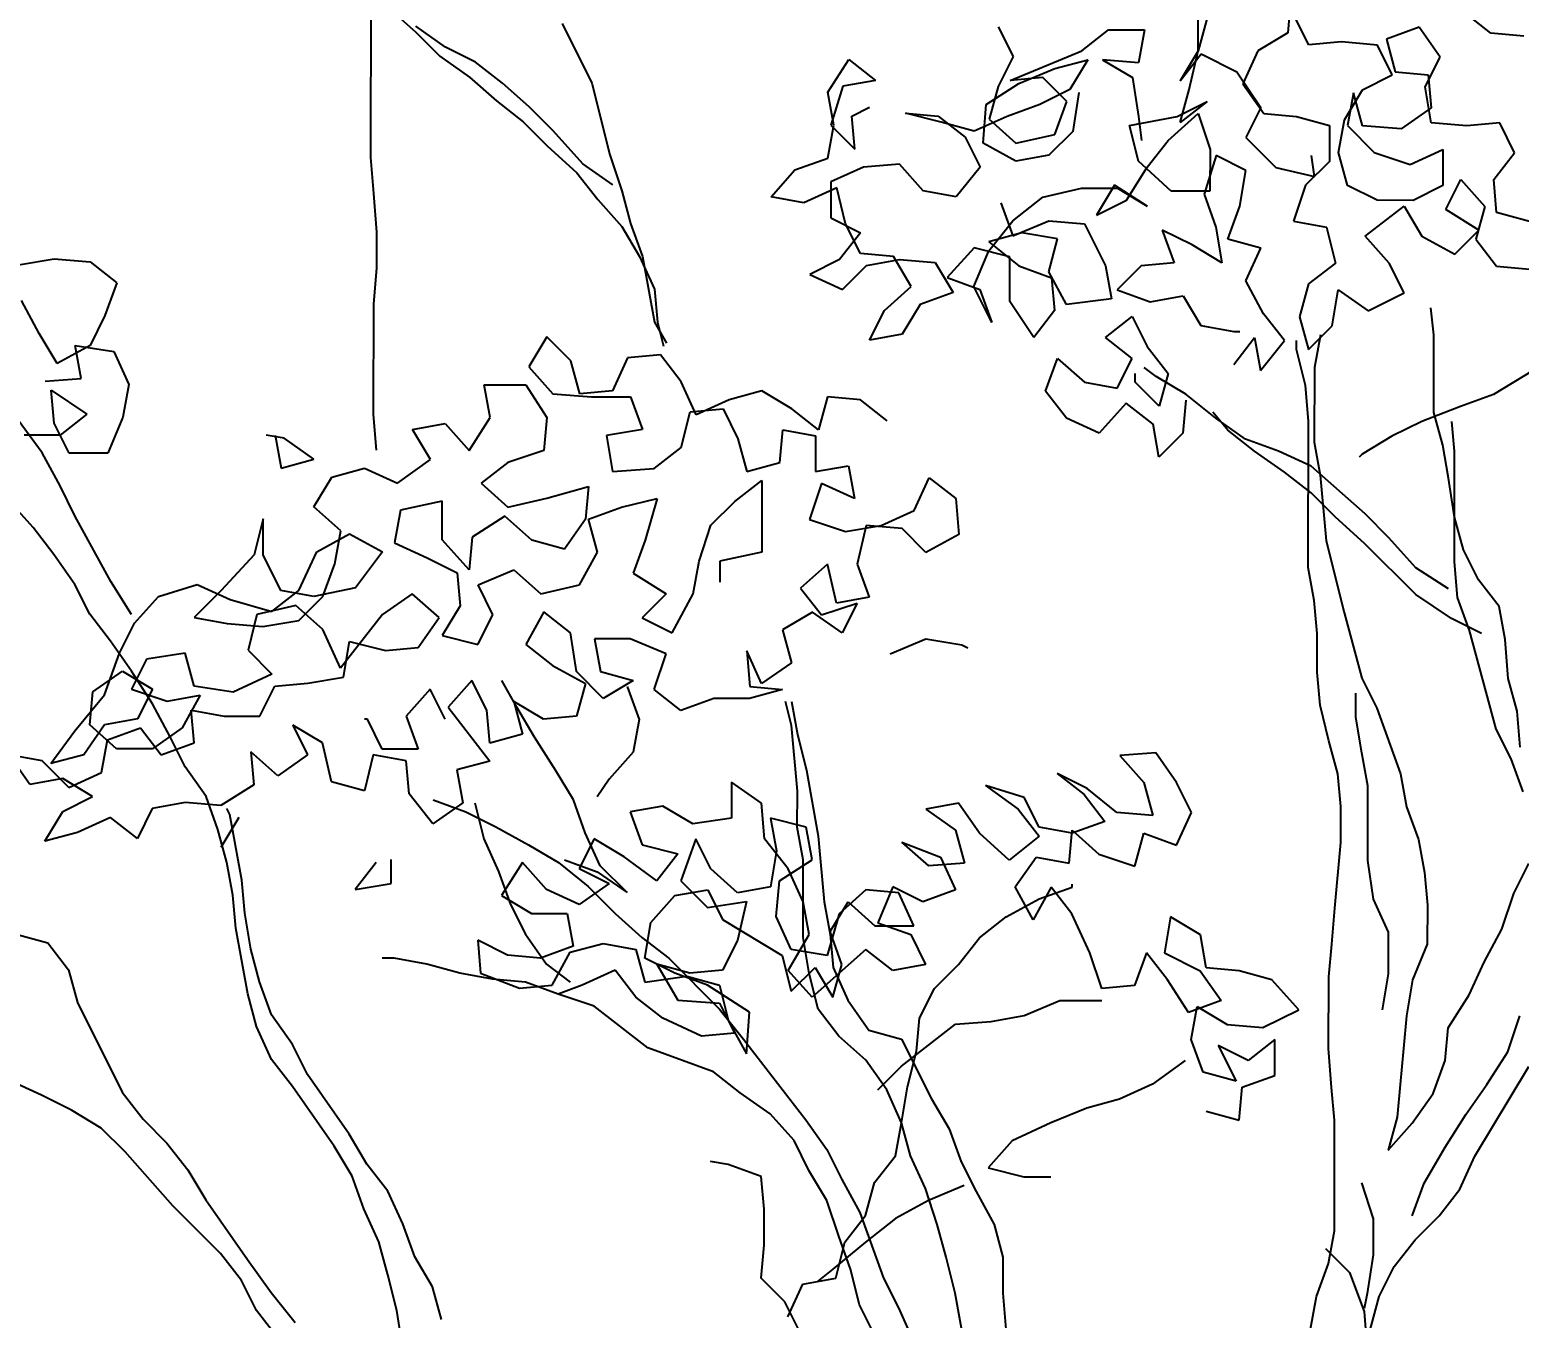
# Model space of a CAD drawing. Header units: millimetres. Extents: x 684983 to 685377, y 990360 to 990509.
# Drawn here: x 685136.817 to 685137.536, y 990436.253 to 990436.875 of the extents above; entities that cross this region are included whole.
import ezdxf

# ---------------------------------------------------------------- set-up
doc = ezdxf.new("R2010")
doc.units = ezdxf.units.MM
doc.header["$PDMODE"] = 35
doc.header["$PDSIZE"] = 0.2
doc.layers.add('dim', color=7, linetype='Continuous')
doc.layers.add('TEAK', color=7, linetype='Continuous')
doc.styles.add('DIM', font='ARIALN.TTF', dxfattribs={"width": 0.8, "height": 1})
doc.dimstyles.get("Standard").update_dxf_attribs({"dimtxt": 1, "dimasz": 0.18, "dimexe": 0.18, "dimexo": 0.0625, "dimgap": 0.09, "dimtad": 0, "dimrnd": 0.05, "dimzin": 0, "dimdsep": 46, "dimtxsty": 'DIM', "dimcen": 0.09, "dimse1": 1, "dimse2": 1, "dimsd1": 1, "dimsd2": 1, "dimadec": 0, "dimazin": 0, "dimtfac": 1, "dimtix": 1, "dimtofl": 0, "dimtmove": 2, "dimatfit": 3, "dimfxl": 0, "dimtolj": 1, "dimtzin": 0, "dimarcsym": 0})

# ---------------------------------------------------------------- blocks, each defined once
blk = doc.blocks.new('*D49')
at = {"layer": 'Defpoints', "color": 0, "transparency": 16777216}
for p in [(685137.03847, 990443.354), (685134.11595, 990425.80009), (685134.95802, 990425.70085)]:
    blk.add_point(p, dxfattribs=at)
at = {"layer": 'dim', "color": 0, "transparency": 16777216, "insert": (685135.15618, 990434.62666), "char_height": 1, "attachment_point": 5, "rotation": 83.27862, "style": 'DIM'}
blk.add_mtext('\\A1;17.80', dxfattribs=at)
blk = doc.blocks.new('A$C25655A80')
at = {"color": 62}
for p, q in [((-0.24934, 1.70173), (-0.24928, 1.77287)), ((0.04679, 1.75337), (0.04581, 1.74184)), ((-0.24353, 1.74979), (-0.23489, 1.74209)), ((0.01697, 1.7361), (0.01698, 1.74763)), ((0.01986, 1.74667), (0.01697, 1.7361)), ((0.05254, 1.73799), (0.04774, 1.7476)), ((0.11118, 1.74178), (0.10254, 1.74851)), ((-0.23489, 1.74209), (-0.2272, 1.7344)), ((-0.22528, 1.73728), (-0.23488, 1.74402)), ((-0.18778, 1.74494), (-0.17818, 1.7257)), ((-0.04743, 1.74385), (-0.04263, 1.73423)), ((-0.02052, 1.73613), (-0.01186, 1.74285)), ((-0.01186, 1.74285), (-0.00033, 1.74284)), ((-0.00033, 1.74284), (-0.00226, 1.73227)), ((0.04581, 1.74184), (0.0362, 1.73608)), ((0.08811, 1.74372), (0.07754, 1.73989)), ((0.09483, 1.7341), (0.08811, 1.74372)), ((0.12176, 1.74081), (0.11118, 1.74178)), ((-0.21567, 1.73246), (-0.22528, 1.73728)), ((-0.0436, 1.72654), (-0.02052, 1.73613)), ((0.01697, 1.7361), (0.01119, 1.72649)), ((0.01407, 1.7236), (0.01697, 1.7361)), ((0.0362, 1.73608), (0.03138, 1.72551)), ((0.06312, 1.73894), (0.05254, 1.73799)), ((0.07465, 1.73797), (0.06312, 1.73894)), ((0.07945, 1.72835), (0.07465, 1.73797)), ((0.07754, 1.73989), (0.08041, 1.72931)), ((-0.2272, 1.7344), (-0.2176, 1.72766)), ((-0.20702, 1.72573), (-0.21567, 1.73246)), ((-0.10224, 1.72275), (-0.0955, 1.73331)), ((-0.0955, 1.73331), (-0.08686, 1.72658)), ((-0.04263, 1.73423), (-0.04745, 1.72462)), ((-0.02918, 1.73037), (-0.0186, 1.73324)), ((-0.0186, 1.73324), (-0.02438, 1.72364)), ((-0.01379, 1.73324), (-0.00419, 1.72746)), ((-0.00226, 1.73227), (-0.01379, 1.73324)), ((0.01119, 1.72649), (0.01793, 1.73513)), ((0.01793, 1.73513), (0.02946, 1.72936)), ((0.09002, 1.72449), (0.09483, 1.7341)), ((-0.2176, 1.72766), (-0.20895, 1.71996)), ((-0.08686, 1.72658), (-0.09744, 1.72467)), ((-0.03303, 1.72749), (-0.0436, 1.72654)), ((-0.04072, 1.72557), (-0.02918, 1.73037)), ((-0.02534, 1.71979), (-0.03303, 1.72749)), ((-0.00419, 1.72746), (-0.00228, 1.71496)), ((0.02946, 1.72936), (0.03714, 1.71781)), ((0.06983, 1.72355), (0.07945, 1.72835)), ((0.08041, 1.72931), (0.09098, 1.72834)), ((0.09098, 1.72834), (0.09193, 1.71776)), ((-0.19838, 1.71803), (-0.20702, 1.72573)), ((-0.17818, 1.7257), (-0.17244, 1.70262)), ((-0.10033, 1.71217), (-0.10224, 1.72275)), ((-0.09744, 1.72467), (-0.10129, 1.71217)), ((-0.0513, 1.71885), (-0.04072, 1.72557)), ((-0.04745, 1.72462), (-0.05034, 1.71405)), ((-0.02438, 1.72364), (-0.03399, 1.71884)), ((-0.02149, 1.72267), (-0.02343, 1.71018)), ((0.01118, 1.71303), (0.01407, 1.7236)), ((0.03138, 1.72551), (0.0381, 1.71589)), ((0.06405, 1.71394), (0.06983, 1.72355)), ((0.06695, 1.72259), (0.06501, 1.71202)), ((0.06982, 1.71201), (0.06695, 1.72259)), ((0.09193, 1.71296), (0.09002, 1.72449)), ((-0.20895, 1.71996), (-0.20031, 1.71322)), ((-0.19069, 1.71033), (-0.19838, 1.71803)), ((-0.09456, 1.71505), (-0.08879, 1.71793)), ((-0.05227, 1.70636), (-0.0513, 1.71885)), ((-0.03399, 1.71884), (-0.04457, 1.715)), ((-0.0292, 1.70922), (-0.02534, 1.71979)), ((0.01022, 1.71495), (0.01984, 1.71975)), ((0.01984, 1.71975), (0.01118, 1.71303)), ((0.03714, 1.71781), (0.03233, 1.7082)), ((0.09193, 1.71776), (0.08232, 1.71104)), ((-0.20031, 1.71322), (-0.19262, 1.70553)), ((-0.10226, 1.7016), (-0.10033, 1.71217)), ((-0.10129, 1.71217), (-0.09361, 1.70447)), ((-0.09361, 1.70447), (-0.09456, 1.71505)), ((-0.07726, 1.71599), (-0.06668, 1.71502)), ((-0.06572, 1.7131), (-0.07726, 1.71599)), ((-0.06668, 1.71502), (-0.05804, 1.70829)), ((-0.05515, 1.71021), (-0.06572, 1.7131)), ((-0.04457, 1.715), (-0.05515, 1.71021)), ((-0.05034, 1.71405), (-0.0417, 1.70635)), ((-0.00516, 1.71208), (0.01022, 1.71495)), ((-0.00229, 1.70055), (-0.00516, 1.71208)), ((-0.00228, 1.71496), (-0.00132, 1.70727)), ((0.00733, 1.70727), (0.01695, 1.71591)), ((0.01695, 1.71591), (0.02079, 1.70437)), ((0.0381, 1.71589), (0.04867, 1.71492)), ((0.04867, 1.71492), (0.05925, 1.71202)), ((0.05925, 1.71202), (0.05923, 1.70049)), ((0.06212, 1.70337), (0.06405, 1.71394)), ((0.06501, 1.71202), (0.07366, 1.70336)), ((0.08232, 1.71104), (0.06982, 1.71201)), ((0.10347, 1.71198), (0.09193, 1.71296)), ((0.11404, 1.71294), (0.10347, 1.71198)), ((0.11884, 1.70332), (0.11404, 1.71294)), ((-0.18109, 1.69975), (-0.19069, 1.71033)), ((-0.05804, 1.70829), (-0.05324, 1.69867)), ((-0.0417, 1.70635), (-0.0292, 1.70922)), ((-0.02343, 1.71018), (-0.03113, 1.70249)), ((0.00059, 1.69862), (0.00733, 1.70727)), ((0.03233, 1.7082), (0.04193, 1.69858)), ((-0.19262, 1.70553), (-0.18302, 1.69687)), ((-0.17244, 1.70262), (-0.1686, 1.69108)), ((-0.0417, 1.70058), (-0.05227, 1.70636)), ((-0.03113, 1.70249), (-0.0417, 1.70058)), ((0.02271, 1.70245), (0.01885, 1.68995)), ((0.02079, 1.70437), (0.02077, 1.69091)), ((0.03232, 1.69763), (0.02271, 1.70245)), ((0.05442, 1.69569), (0.05347, 1.70242)), ((0.065, 1.69279), (0.06212, 1.70337)), ((0.07366, 1.70336), (0.08519, 1.6995)), ((0.08519, 1.6995), (0.09577, 1.7043)), ((0.09577, 1.7043), (0.09576, 1.69277)), ((0.1121, 1.69467), (0.11884, 1.70332)), ((-0.24839, 1.6902), (-0.24934, 1.70173)), ((-0.17148, 1.69301), (-0.18109, 1.69975)), ((-0.12054, 1.68912), (-0.11284, 1.69776)), ((-0.11284, 1.69776), (-0.10226, 1.7016)), ((-0.09073, 1.6987), (-0.10131, 1.69391)), ((-0.07919, 1.69965), (-0.09073, 1.6987)), ((-0.07151, 1.691), (-0.07919, 1.69965)), ((-0.05324, 1.69867), (-0.06094, 1.68906)), ((-0.00615, 1.68805), (0.00059, 1.69862)), ((0.00828, 1.69092), (-0.00229, 1.70055)), ((0.03038, 1.6861), (0.03232, 1.69763)), ((0.04193, 1.69858), (0.05442, 1.69569)), ((0.05923, 1.70049), (0.05154, 1.69281)), ((-0.18302, 1.69687), (-0.1763, 1.68821)), ((-0.10131, 1.69391), (-0.10132, 1.68237)), ((-0.00999, 1.69286), (-0.01576, 1.68325)), ((0.00058, 1.68612), (-0.00999, 1.69286)), ((0.05154, 1.69281), (0.04768, 1.68127)), ((0.0746, 1.68798), (0.065, 1.69279)), ((0.09576, 1.69277), (0.08614, 1.68797)), ((0.09671, 1.68507), (0.10153, 1.69468)), ((0.10153, 1.69468), (0.10921, 1.68602)), ((0.11305, 1.6841), (0.1121, 1.69467)), ((-0.24744, 1.6777), (-0.24839, 1.6902)), ((-0.1763, 1.68821), (-0.16861, 1.67955)), ((-0.1686, 1.69108), (-0.16573, 1.68051)), ((-0.10997, 1.68719), (-0.12054, 1.68912)), ((-0.09939, 1.69198), (-0.10997, 1.68719)), ((-0.09651, 1.68044), (-0.09939, 1.69198)), ((-0.06094, 1.68906), (-0.07151, 1.691)), ((-0.04268, 1.68136), (-0.03306, 1.68904)), ((-0.03306, 1.68904), (-0.02056, 1.69191)), ((-0.02056, 1.69191), (-0.00903, 1.6919)), ((-0.01576, 1.68325), (-0.00615, 1.68805)), ((-0.00903, 1.6919), (0.00058, 1.68612)), ((0.02077, 1.69091), (0.00828, 1.69092)), ((0.01885, 1.68995), (0.02269, 1.67937)), ((0.08614, 1.68797), (0.0746, 1.68798)), ((-0.04652, 1.68713), (-0.04269, 1.67655)), ((0.02653, 1.67553), (0.03038, 1.6861)), ((0.07075, 1.67645), (0.08325, 1.68605)), ((0.08325, 1.68605), (0.08901, 1.67643)), ((0.10728, 1.67834), (0.09671, 1.68507)), ((0.10921, 1.68602), (0.10632, 1.67545)), ((0.12362, 1.6812), (0.11305, 1.6841)), ((-0.16861, 1.67955), (-0.16285, 1.66993)), ((-0.16573, 1.68051), (-0.16189, 1.66993)), ((-0.10132, 1.68237), (-0.09171, 1.67756)), ((-0.09172, 1.67083), (-0.09651, 1.68044)), ((-0.05038, 1.67175), (-0.04268, 1.68136)), ((-0.04269, 1.67655), (-0.03115, 1.68135)), ((-0.03115, 1.68135), (-0.01961, 1.68037)), ((-0.01961, 1.68037), (-0.01289, 1.66691)), ((0.00538, 1.67843), (0.00922, 1.66785)), ((0.01499, 1.67361), (0.00538, 1.67843)), ((0.02269, 1.67937), (0.0246, 1.66784)), ((0.04768, 1.68127), (0.05825, 1.67934)), ((0.05825, 1.67934), (0.06113, 1.6678)), ((0.09958, 1.67065), (0.10728, 1.67834)), ((-0.24745, 1.66616), (-0.24744, 1.6777)), ((-0.09171, 1.67756), (-0.09845, 1.66891)), ((-0.0398, 1.67751), (-0.05038, 1.67463)), ((-0.05038, 1.67463), (-0.04077, 1.66694)), ((-0.02827, 1.67558), (-0.0398, 1.67751)), ((-0.03116, 1.665), (-0.02827, 1.67558)), ((0.0246, 1.66784), (0.01499, 1.67361)), ((0.0371, 1.67263), (0.02653, 1.67553)), ((0.07843, 1.66779), (0.07075, 1.67645)), ((0.08901, 1.67643), (0.09958, 1.67065)), ((0.10632, 1.67545), (0.11304, 1.66679)), ((-0.36281, 1.66723), (-0.35127, 1.66914)), ((-0.35127, 1.66914), (-0.33974, 1.66817)), ((-0.16285, 1.66993), (-0.15806, 1.65935)), ((-0.16189, 1.66993), (-0.15807, 1.64878)), ((-0.09845, 1.66891), (-0.10807, 1.66411)), ((-0.08114, 1.66986), (-0.09172, 1.67083)), ((-0.0898, 1.66698), (-0.07922, 1.66889)), ((-0.07538, 1.66024), (-0.08114, 1.66986)), ((-0.07922, 1.66889), (-0.06769, 1.66792)), ((-0.05519, 1.67272), (-0.06385, 1.66311)), ((-0.0552, 1.66022), (-0.05038, 1.67175)), ((-0.04365, 1.66982), (-0.05519, 1.67272)), ((-0.04367, 1.6554), (-0.04365, 1.66982)), ((0.03228, 1.66206), (0.0371, 1.67263)), ((-0.33974, 1.66817), (-0.33109, 1.66143)), ((-0.24842, 1.65463), (-0.24745, 1.66616)), ((-0.10807, 1.66411), (-0.0975, 1.6593)), ((-0.0975, 1.6593), (-0.0898, 1.66698)), ((-0.06769, 1.66792), (-0.06193, 1.6583)), ((-0.04077, 1.66694), (-0.0302, 1.66308)), ((-0.0254, 1.65442), (-0.03116, 1.665)), ((-0.01289, 1.66691), (-0.01098, 1.65633)), ((-0.00136, 1.6669), (-0.00906, 1.65922)), ((0.00922, 1.66785), (-0.00136, 1.6669)), ((0.06113, 1.6678), (0.05247, 1.66108)), ((0.08323, 1.65817), (0.07843, 1.66779)), ((0.11304, 1.66679), (0.12361, 1.66582)), ((-0.33109, 1.66143), (-0.33494, 1.65086)), ((-0.15806, 1.65935), (-0.15711, 1.64878)), ((-0.08404, 1.65256), (-0.07538, 1.66024)), ((-0.06385, 1.66311), (-0.05328, 1.65926)), ((-0.04944, 1.64868), (-0.0552, 1.66022)), ((-0.05328, 1.65926), (-0.04944, 1.64868)), ((-0.0302, 1.66308), (-0.02925, 1.6525)), ((-0.00906, 1.65922), (0.00152, 1.65536)), ((0.03804, 1.65148), (0.03228, 1.66206)), ((0.05247, 1.66108), (0.04958, 1.65051)), ((0.06015, 1.64762), (0.06208, 1.65915)), ((0.06208, 1.65915), (0.07169, 1.65241)), ((-0.3561, 1.64511), (-0.36186, 1.65569)), ((-0.24846, 1.61906), (-0.24842, 1.65463)), ((-0.07251, 1.65447), (-0.07828, 1.64486)), ((-0.06193, 1.6583), (-0.07251, 1.65447)), ((-0.03599, 1.64386), (-0.04367, 1.6554)), ((-0.01098, 1.65633), (-0.0254, 1.65442)), ((0.00152, 1.65536), (0.01209, 1.65727)), ((0.01209, 1.65727), (0.01785, 1.64766)), ((0.07169, 1.65241), (0.08323, 1.65817)), ((-0.33494, 1.65086), (-0.33976, 1.64125)), ((-0.08886, 1.64295), (-0.08404, 1.65256)), ((-0.02925, 1.6525), (-0.03599, 1.64386)), ((-0.01291, 1.64384), (-0.00426, 1.65056)), ((-0.00426, 1.65056), (0.00054, 1.64094)), ((0.04476, 1.64282), (0.03804, 1.65148)), ((0.04958, 1.65051), (0.05245, 1.63993)), ((0.09283, 1.6447), (0.09188, 1.65336)), ((-0.35034, 1.6355), (-0.3561, 1.64511)), ((-0.15807, 1.64878), (-0.15423, 1.64205)), ((-0.15711, 1.64878), (-0.15519, 1.64108)), ((-0.07828, 1.64486), (-0.08886, 1.64295)), ((0.01785, 1.64766), (0.02842, 1.64572)), ((0.02842, 1.64572), (0.03035, 1.64572)), ((0.05245, 1.63993), (0.06015, 1.64762)), ((0.0563, 1.64474), (0.05437, 1.63416)), ((0.09281, 1.61971), (0.09283, 1.6447)), ((-0.33976, 1.64125), (-0.35034, 1.6355)), ((-0.34457, 1.64126), (-0.33207, 1.63932)), ((-0.34265, 1.63068), (-0.34457, 1.64126)), ((-0.19268, 1.644), (-0.19845, 1.6344)), ((-0.18499, 1.63631), (-0.19268, 1.644)), ((-0.00427, 1.6371), (-0.01291, 1.64384)), ((0.00054, 1.64094), (0.00726, 1.63228)), ((0.02841, 1.63515), (0.03515, 1.64379)), ((0.03515, 1.64379), (0.03706, 1.63322)), ((0.03706, 1.63322), (0.04476, 1.64282)), ((0.0486, 1.63994), (0.04861, 1.64282)), ((0.05148, 1.6284), (0.0486, 1.63994)), ((-0.33207, 1.63932), (-0.32727, 1.62875)), ((-0.18212, 1.62573), (-0.18499, 1.63631)), ((-0.16673, 1.63725), (-0.17155, 1.62668)), ((-0.15615, 1.6382), (-0.16673, 1.63725)), ((-0.14943, 1.62954), (-0.15615, 1.6382)), ((-0.03216, 1.62655), (-0.0283, 1.63712)), ((-0.0283, 1.63712), (-0.01966, 1.62942)), ((-0.00908, 1.62749), (-0.00427, 1.6371)), ((-0.35419, 1.62973), (-0.34265, 1.63068)), ((-0.19845, 1.6344), (-0.19077, 1.62574)), ((-0.00332, 1.62941), (-0.00331, 1.63229)), ((0.00342, 1.63133), (-0.00043, 1.63421)), ((0.01302, 1.62555), (0.00342, 1.63133)), ((0.00726, 1.63228), (0.00437, 1.62171)), ((0.05437, 1.63416), (0.05435, 1.61013)), ((0.12454, 1.63314), (0.11204, 1.62546)), ((-0.35227, 1.62685), (-0.34074, 1.61914)), ((-0.35132, 1.61627), (-0.35227, 1.62685)), ((-0.32727, 1.62875), (-0.32921, 1.61817)), ((-0.21288, 1.62864), (-0.19942, 1.62863)), ((-0.21097, 1.61806), (-0.21288, 1.62864)), ((-0.19942, 1.62863), (-0.1927, 1.61805)), ((-0.19077, 1.62574), (-0.17828, 1.62476)), ((-0.17155, 1.62668), (-0.18212, 1.62573)), ((-0.14464, 1.61896), (-0.14943, 1.62954)), ((-0.12348, 1.62664), (-0.13406, 1.62376)), ((-0.11387, 1.62086), (-0.12348, 1.62664)), ((-0.02544, 1.61789), (-0.03216, 1.62655)), ((-0.01966, 1.62942), (-0.00908, 1.62749)), ((0.00437, 1.62171), (-0.00332, 1.62941)), ((0.02263, 1.61785), (0.01302, 1.62555)), ((0.05243, 1.61686), (0.05148, 1.6284)), ((0.11204, 1.62546), (0.10146, 1.62162)), ((-0.17828, 1.62476), (-0.16578, 1.62475)), ((-0.16578, 1.62475), (-0.16194, 1.61417)), ((-0.14656, 1.61993), (-0.13598, 1.62088)), ((-0.13406, 1.62376), (-0.14464, 1.61896)), ((-0.13598, 1.62088), (-0.13118, 1.61126)), ((-0.10523, 1.61412), (-0.11387, 1.62086)), ((-0.10233, 1.62469), (-0.10523, 1.61412)), ((-0.09176, 1.62372), (-0.10233, 1.62469)), ((-0.08311, 1.61699), (-0.09176, 1.62372)), ((-0.00621, 1.62268), (-0.01487, 1.61308)), ((0.00244, 1.61595), (-0.00621, 1.62268)), ((0.01302, 1.62363), (0.01205, 1.61305)), ((0.10146, 1.62162), (0.08896, 1.61683)), ((-0.35517, 1.60666), (-0.36285, 1.61724)), ((-0.34652, 1.60665), (-0.35132, 1.61627)), ((-0.34074, 1.61914), (-0.3494, 1.61242)), ((-0.32921, 1.61817), (-0.33402, 1.60664)), ((-0.24751, 1.60752), (-0.24846, 1.61906)), ((-0.23596, 1.61424), (-0.22539, 1.61615)), ((-0.22539, 1.61615), (-0.21771, 1.6075)), ((-0.21771, 1.6075), (-0.21097, 1.61806)), ((-0.1927, 1.61805), (-0.19367, 1.60747)), ((-0.14945, 1.6084), (-0.14656, 1.61993)), ((-0.01487, 1.61308), (-0.02544, 1.61789)), ((0.00435, 1.60537), (0.00244, 1.61595)), ((0.02647, 1.614), (0.02167, 1.61977)), ((0.03224, 1.61111), (0.02263, 1.61785)), ((0.05239, 1.56976), (0.05243, 1.61686)), ((0.08896, 1.61683), (0.07934, 1.61203)), ((0.09568, 1.60913), (0.09281, 1.61971)), ((0.09952, 1.60721), (0.09857, 1.61682)), ((-0.3494, 1.61242), (-0.36093, 1.61243)), ((-0.2773, 1.6114), (-0.28307, 1.61236)), ((-0.28019, 1.61236), (-0.27827, 1.60178)), ((-0.2677, 1.60466), (-0.2773, 1.6114)), ((-0.2302, 1.60462), (-0.23596, 1.61424)), ((-0.16194, 1.61417), (-0.17348, 1.61226)), ((-0.17348, 1.61226), (-0.17157, 1.60072)), ((-0.13118, 1.61126), (-0.12831, 1.60069)), ((-0.11773, 1.60356), (-0.11676, 1.61413)), ((-0.11676, 1.61413), (-0.10619, 1.6122)), ((-0.10619, 1.6122), (-0.1062, 1.60067)), ((0.01205, 1.61305), (0.00435, 1.60537)), ((0.03512, 1.60726), (0.02647, 1.614)), ((0.04281, 1.60726), (0.03224, 1.61111)), ((0.07934, 1.61203), (0.06972, 1.60627)), ((-0.34941, 1.59608), (-0.35517, 1.60666)), ((-0.33402, 1.60664), (-0.34652, 1.60665)), ((-0.19367, 1.60747), (-0.20521, 1.60364)), ((-0.15811, 1.60167), (-0.14945, 1.6084)), ((0.04472, 1.60053), (0.03512, 1.60726)), ((0.05338, 1.60244), (0.04281, 1.60726)), ((0.05435, 1.61013), (0.05626, 1.59956)), ((0.06972, 1.60627), (0.06876, 1.60531)), ((0.09759, 1.59856), (0.09568, 1.60913)), ((0.09949, 1.57164), (0.09952, 1.60721)), ((-0.27827, 1.60178), (-0.2677, 1.60466)), ((-0.26193, 1.59889), (-0.25136, 1.60176)), ((-0.25136, 1.60176), (-0.24079, 1.59694)), ((-0.24079, 1.59694), (-0.2302, 1.60462)), ((-0.20521, 1.60364), (-0.21387, 1.59692)), ((-0.17157, 1.60072), (-0.15811, 1.60167)), ((-0.12831, 1.60069), (-0.11773, 1.60356)), ((-0.1062, 1.60067), (-0.09562, 1.60258)), ((-0.09562, 1.60258), (-0.09371, 1.592)), ((0.07067, 1.58704), (0.05338, 1.60244)), ((-0.26771, 1.58928), (-0.26193, 1.59889)), ((-0.21387, 1.59692), (-0.20523, 1.58922)), ((-0.13216, 1.59108), (-0.12351, 1.5978)), ((-0.12351, 1.5978), (-0.12353, 1.57473)), ((-0.10428, 1.59682), (-0.10814, 1.58529)), ((-0.09371, 1.592), (-0.10428, 1.59682)), ((-0.07449, 1.58814), (-0.06967, 1.59871)), ((-0.06967, 1.59871), (-0.06103, 1.59197)), ((0.05337, 1.59379), (0.04472, 1.60053)), ((0.05626, 1.59956), (0.05816, 1.5784)), ((0.0995, 1.58606), (0.09759, 1.59856)), ((-0.34462, 1.58646), (-0.34941, 1.59608)), ((-0.20523, 1.58922), (-0.19273, 1.59209)), ((-0.19273, 1.59209), (-0.17926, 1.59593)), ((-0.17926, 1.59593), (-0.18023, 1.58535)), ((-0.1687, 1.58919), (-0.15716, 1.59206)), ((-0.15716, 1.59206), (-0.16102, 1.57861)), ((-0.06103, 1.59197), (-0.06008, 1.58044)), ((0.06105, 1.58609), (0.05337, 1.59379)), ((-0.35808, 1.58263), (-0.36576, 1.59129)), ((-0.25907, 1.58158), (-0.26771, 1.58928)), ((-0.23983, 1.58829), (-0.24177, 1.57772)), ((-0.22637, 1.59116), (-0.23983, 1.58829)), ((-0.22638, 1.57867), (-0.22637, 1.59116)), ((-0.17927, 1.58535), (-0.1687, 1.58919)), ((-0.13986, 1.58339), (-0.13216, 1.59108)), ((-0.08507, 1.58334), (-0.07449, 1.58814)), ((0.07835, 1.57935), (0.07067, 1.58704)), ((-0.35136, 1.57397), (-0.35808, 1.58263)), ((-0.3331, 1.5653), (-0.34462, 1.58646)), ((-0.28406, 1.58545), (-0.28695, 1.57391)), ((-0.28407, 1.57391), (-0.28406, 1.58545)), ((-0.20619, 1.58634), (-0.21677, 1.57962)), ((-0.19754, 1.57864), (-0.20619, 1.58634)), ((-0.18023, 1.58535), (-0.18697, 1.57575)), ((-0.1764, 1.57477), (-0.17927, 1.58535)), ((-0.14372, 1.57186), (-0.13986, 1.58339)), ((-0.10814, 1.58529), (-0.09661, 1.58143)), ((-0.09661, 1.58143), (-0.08507, 1.58334)), ((-0.08987, 1.58335), (-0.09277, 1.57085)), ((-0.07834, 1.58237), (-0.08987, 1.58335)), ((-0.07066, 1.57468), (-0.07834, 1.58237)), ((0.07066, 1.57743), (0.06105, 1.58609)), ((0.10238, 1.57548), (0.0995, 1.58606)), ((-0.26676, 1.57486), (-0.25618, 1.58062)), ((-0.261, 1.57101), (-0.25907, 1.58158)), ((-0.25618, 1.58062), (-0.24561, 1.57484)), ((-0.24177, 1.57772), (-0.2312, 1.5729)), ((-0.21774, 1.56904), (-0.22638, 1.57867)), ((-0.21677, 1.57962), (-0.21774, 1.56904)), ((-0.18697, 1.57575), (-0.19754, 1.57864)), ((-0.16102, 1.57861), (-0.16487, 1.56803)), ((-0.06008, 1.58044), (-0.07066, 1.57468)), ((0.05816, 1.5784), (0.06391, 1.55533)), ((0.08698, 1.56107), (0.07066, 1.57743)), ((0.08699, 1.56973), (0.07835, 1.57935)), ((-0.34464, 1.56435), (-0.35136, 1.57397)), ((-0.28695, 1.57391), (-0.29753, 1.56239)), ((-0.27831, 1.56237), (-0.28407, 1.57391)), ((-0.27254, 1.56237), (-0.26676, 1.57486)), ((-0.24561, 1.57484), (-0.25428, 1.56331)), ((-0.2312, 1.5729), (-0.22159, 1.56809)), ((-0.18218, 1.56421), (-0.1764, 1.57477)), ((-0.12353, 1.57473), (-0.13699, 1.57185)), ((0.10718, 1.56586), (0.10238, 1.57548)), ((-0.26485, 1.56044), (-0.261, 1.57101)), ((-0.22159, 1.56809), (-0.22064, 1.55751)), ((-0.21486, 1.56424), (-0.20332, 1.56903)), ((-0.20332, 1.56903), (-0.19468, 1.56133)), ((-0.16487, 1.56803), (-0.1543, 1.5613)), ((-0.14565, 1.56129), (-0.14372, 1.57186)), ((-0.13699, 1.57185), (-0.13699, 1.56513)), ((-0.10238, 1.57086), (-0.11104, 1.56318)), ((-0.09951, 1.55836), (-0.10238, 1.57086)), ((-0.09277, 1.57085), (-0.08893, 1.56027)), ((0.0543, 1.55918), (0.05239, 1.56976)), ((0.09756, 1.56299), (0.08699, 1.56973)), ((0.10044, 1.5601), (0.09949, 1.57164)), ((-0.33984, 1.55474), (-0.34464, 1.56435)), ((-0.32638, 1.55472), (-0.3331, 1.5653)), ((-0.31772, 1.56048), (-0.30522, 1.56432)), ((-0.30522, 1.56432), (-0.29465, 1.5595)), ((-0.25428, 1.56331), (-0.26774, 1.56044)), ((-0.21006, 1.55462), (-0.21486, 1.56424)), ((-0.19468, 1.56133), (-0.18218, 1.56421)), ((-0.11104, 1.56318), (-0.10432, 1.55452)), ((0.1139, 1.55721), (0.10718, 1.56586)), ((-0.32542, 1.55184), (-0.31772, 1.56048)), ((-0.29753, 1.56239), (-0.30619, 1.55374)), ((-0.29465, 1.5595), (-0.2812, 1.55564)), ((-0.2812, 1.55564), (-0.27254, 1.56237)), ((-0.26774, 1.56044), (-0.27831, 1.56237)), ((-0.27255, 1.55275), (-0.26485, 1.56044)), ((-0.23601, 1.56137), (-0.24563, 1.55465)), ((-0.22737, 1.55367), (-0.23601, 1.56137)), ((-0.1543, 1.5613), (-0.162, 1.55361)), ((-0.15239, 1.5488), (-0.14565, 1.56129)), ((-0.10432, 1.55452), (-0.09278, 1.55836)), ((-0.08893, 1.56027), (-0.09951, 1.55836)), ((-0.09278, 1.55836), (-0.0976, 1.54875)), ((0.05525, 1.54861), (0.0543, 1.55918)), ((0.09851, 1.55337), (0.08698, 1.56107)), ((0.10428, 1.54952), (0.10044, 1.5601)), ((-0.33312, 1.54608), (-0.33984, 1.55474)), ((-0.30619, 1.55374), (-0.29562, 1.55181)), ((-0.28601, 1.55469), (-0.2889, 1.54315)), ((-0.27351, 1.55756), (-0.28601, 1.55469)), ((-0.26486, 1.54986), (-0.27351, 1.55756)), ((-0.24563, 1.55465), (-0.25911, 1.53736)), ((-0.23411, 1.54407), (-0.22737, 1.55367)), ((-0.22064, 1.55751), (-0.22641, 1.5479)), ((-0.21488, 1.54501), (-0.21006, 1.55462)), ((-0.19372, 1.55556), (-0.1995, 1.54499)), ((-0.18507, 1.54883), (-0.19372, 1.55556)), ((-0.162, 1.55361), (-0.15239, 1.5488)), ((-0.1072, 1.55548), (-0.11682, 1.54973)), ((-0.0976, 1.54875), (-0.1072, 1.55548)), ((0.06391, 1.55533), (0.06966, 1.53417)), ((0.11581, 1.54663), (0.1139, 1.55721)), ((-0.33024, 1.54223), (-0.32542, 1.55184)), ((-0.29562, 1.55181), (-0.28409, 1.55084)), ((-0.28409, 1.55084), (-0.27255, 1.55275)), ((-0.25911, 1.53736), (-0.26486, 1.54986)), ((-0.18316, 1.53633), (-0.18507, 1.54883)), ((-0.11682, 1.54973), (-0.11395, 1.53915)), ((0.10812, 1.54856), (0.09851, 1.55337)), ((0.1129, 1.51779), (0.10428, 1.54952)), ((-0.3264, 1.53646), (-0.33312, 1.54608)), ((-0.25815, 1.53447), (-0.25621, 1.54601)), ((-0.25621, 1.54601), (-0.24468, 1.54311)), ((-0.24468, 1.54311), (-0.23411, 1.54407)), ((-0.22641, 1.5479), (-0.21488, 1.54501)), ((-0.1995, 1.54499), (-0.19085, 1.53826)), ((-0.17739, 1.5469), (-0.17547, 1.53632)), ((-0.16585, 1.54689), (-0.17739, 1.5469)), ((-0.15432, 1.54207), (-0.16585, 1.54689)), ((-0.08222, 1.542), (-0.07068, 1.5468)), ((-0.07068, 1.5468), (-0.05915, 1.54487)), ((-0.05915, 1.54487), (-0.05723, 1.5439)), ((0.05524, 1.53611), (0.05525, 1.54861)), ((0.11676, 1.53413), (0.11581, 1.54663)), ((-0.33506, 1.52878), (-0.33024, 1.54223)), ((-0.32159, 1.5403), (-0.3264, 1.53069)), ((-0.30909, 1.54221), (-0.32159, 1.5403)), ((-0.30621, 1.53163), (-0.30909, 1.54221)), ((-0.2889, 1.54315), (-0.28122, 1.53546)), ((-0.15818, 1.53054), (-0.15432, 1.54207)), ((-0.12836, 1.54301), (-0.12741, 1.53147)), ((-0.12357, 1.53243), (-0.12836, 1.54301)), ((-0.11395, 1.53915), (-0.12357, 1.53243)), ((-0.3389, 1.52974), (-0.32928, 1.53646)), ((-0.32928, 1.53646), (-0.31967, 1.53069)), ((-0.31968, 1.52588), (-0.3264, 1.53646)), ((-0.28122, 1.53546), (-0.29372, 1.5297)), ((-0.26968, 1.53256), (-0.25815, 1.53447)), ((-0.19085, 1.53826), (-0.18028, 1.53248)), ((-0.17452, 1.52767), (-0.18316, 1.53633)), ((-0.17547, 1.53632), (-0.1649, 1.53343)), ((0.05619, 1.52553), (0.05524, 1.53611)), ((-0.33987, 1.51917), (-0.3389, 1.52974)), ((-0.3264, 1.53069), (-0.31487, 1.52684)), ((-0.31967, 1.53069), (-0.32449, 1.52108)), ((-0.29372, 1.5297), (-0.30621, 1.53163)), ((-0.28507, 1.522), (-0.28026, 1.53161)), ((-0.28026, 1.53161), (-0.26968, 1.53256)), ((-0.23027, 1.5306), (-0.23797, 1.52196)), ((-0.22548, 1.52099), (-0.23027, 1.5306)), ((-0.21681, 1.53348), (-0.22451, 1.52483)), ((-0.21201, 1.52386), (-0.21681, 1.53348)), ((-0.2024, 1.52481), (-0.2072, 1.53347)), ((-0.18028, 1.53248), (-0.18318, 1.52191)), ((-0.1649, 1.53343), (-0.17452, 1.52767)), ((-0.16683, 1.53151), (-0.16299, 1.52093)), ((-0.14953, 1.5238), (-0.15818, 1.53054)), ((-0.11684, 1.5305), (-0.12742, 1.52763)), ((-0.12741, 1.53147), (-0.11684, 1.5305)), ((0.06966, 1.53417), (0.07445, 1.52456)), ((0.11963, 1.52355), (0.11676, 1.53413)), ((-0.34468, 1.51725), (-0.33506, 1.52878)), ((-0.31392, 1.5153), (-0.31968, 1.52588)), ((-0.31487, 1.52684), (-0.30429, 1.52875)), ((-0.30429, 1.52875), (-0.31007, 1.51818)), ((-0.22451, 1.52483), (-0.21107, 1.50751)), ((-0.20336, 1.52673), (-0.20049, 1.51616)), ((-0.19375, 1.52096), (-0.20336, 1.52673)), ((-0.19664, 1.51519), (-0.2024, 1.52481)), ((-0.13895, 1.52764), (-0.14953, 1.5238)), ((-0.12742, 1.52763), (-0.13895, 1.52764)), ((-0.11397, 1.51896), (-0.11588, 1.52665)), ((-0.11396, 1.52665), (-0.11205, 1.51608)), ((0.05906, 1.514), (0.05619, 1.52553)), ((0.06772, 1.52168), (0.06773, 1.52937)), ((-0.32449, 1.52108), (-0.33507, 1.51916)), ((-0.30718, 1.52394), (-0.29661, 1.52201)), ((-0.30623, 1.51337), (-0.30718, 1.52394)), ((-0.29661, 1.52201), (-0.28507, 1.522)), ((-0.25047, 1.52101), (-0.25143, 1.52101)), ((-0.24567, 1.51139), (-0.25047, 1.52101)), ((-0.23797, 1.52196), (-0.23414, 1.51138)), ((-0.21106, 1.51328), (-0.21201, 1.52386)), ((-0.18318, 1.52191), (-0.19375, 1.52096)), ((-0.16299, 1.52093), (-0.16492, 1.51036)), ((0.06963, 1.51014), (0.06772, 1.52168)), ((0.07445, 1.52456), (0.08213, 1.5034)), ((0.12059, 1.51202), (0.11963, 1.52355)), ((-0.35238, 1.50668), (-0.34468, 1.51725)), ((-0.33507, 1.51916), (-0.3418, 1.50956)), ((-0.33123, 1.51147), (-0.33987, 1.51917)), ((-0.33411, 1.51436), (-0.32353, 1.51819)), ((-0.32353, 1.51819), (-0.31681, 1.50953)), ((-0.31007, 1.51818), (-0.31969, 1.51146)), ((-0.30912, 1.50568), (-0.31392, 1.5153)), ((-0.2745, 1.51911), (-0.26971, 1.50949)), ((-0.2649, 1.51333), (-0.2745, 1.51911)), ((-0.20049, 1.51616), (-0.21106, 1.51328)), ((-0.18992, 1.50461), (-0.19664, 1.51519)), ((-0.11206, 1.49781), (-0.11397, 1.51896)), ((-0.11205, 1.51608), (-0.10917, 1.50454)), ((0.1177, 1.50818), (0.1129, 1.51779)), ((-0.33604, 1.50378), (-0.33411, 1.51436)), ((-0.31969, 1.51146), (-0.33123, 1.51147)), ((-0.31681, 1.50953), (-0.30623, 1.51337)), ((-0.28797, 1.51047), (-0.28702, 1.49989)), ((-0.27932, 1.50277), (-0.28797, 1.51047)), ((-0.26202, 1.50083), (-0.2649, 1.51333)), ((-0.23414, 1.51138), (-0.24567, 1.51139)), ((-0.16492, 1.51036), (-0.17262, 1.50171)), ((0.06194, 1.50342), (0.05906, 1.514)), ((-0.36584, 1.50958), (-0.35526, 1.50765)), ((-0.35912, 1.49996), (-0.36584, 1.50958)), ((-0.35526, 1.50765), (-0.34662, 1.49899)), ((-0.3418, 1.50956), (-0.35238, 1.50668)), ((-0.3024, 1.49606), (-0.30912, 1.50568)), ((-0.26971, 1.50949), (-0.27932, 1.50277)), ((-0.24856, 1.50947), (-0.25145, 1.49794)), ((-0.23798, 1.50754), (-0.24856, 1.50947)), ((-0.23703, 1.49696), (-0.23798, 1.50754)), ((-0.21107, 1.50751), (-0.22164, 1.50464)), ((0.0033, 1.5102), (-0.00823, 1.50925)), ((-0.00823, 1.50925), (-0.00055, 1.50059)), ((0.01003, 1.50058), (0.0033, 1.5102)), ((0.07155, 1.49957), (0.06963, 1.51014)), ((0.12153, 1.4976), (0.1177, 1.50818)), ((-0.34854, 1.50187), (-0.35912, 1.49996)), ((-0.33893, 1.4961), (-0.34854, 1.50187)), ((-0.34662, 1.49899), (-0.33604, 1.50378)), ((-0.25145, 1.49794), (-0.26202, 1.50083)), ((-0.22164, 1.50464), (-0.21973, 1.49406)), ((-0.18416, 1.49499), (-0.18992, 1.50461)), ((-0.17262, 1.50171), (-0.17647, 1.49595)), ((-0.13321, 1.50071), (-0.13322, 1.48918)), ((-0.1236, 1.49398), (-0.13321, 1.50071)), ((-0.10917, 1.50454), (-0.10535, 1.48339)), ((-0.02842, 1.5035), (-0.01978, 1.49677)), ((-0.01882, 1.49869), (-0.02842, 1.5035)), ((0.06289, 1.49284), (0.06194, 1.50342)), ((0.08213, 1.5034), (0.08404, 1.49283)), ((-0.34855, 1.4913), (-0.33893, 1.4961)), ((-0.29857, 1.48548), (-0.3024, 1.49606)), ((-0.28702, 1.49989), (-0.2976, 1.49317)), ((-0.22935, 1.48734), (-0.23703, 1.49696)), ((-0.11207, 1.48628), (-0.11206, 1.49781)), ((-0.0515, 1.49968), (-0.04093, 1.49198)), ((-0.03901, 1.49582), (-0.0515, 1.49968)), ((-0.01978, 1.49677), (-0.01306, 1.48811)), ((-0.00921, 1.49099), (-0.01882, 1.49869)), ((-0.00055, 1.50059), (0.00233, 1.49002)), ((0.01482, 1.49097), (0.01003, 1.50058)), ((0.07153, 1.47553), (0.07155, 1.49957)), ((-0.35433, 1.48169), (-0.34855, 1.4913)), ((-0.31971, 1.49223), (-0.32452, 1.48262)), ((-0.30913, 1.49415), (-0.31971, 1.49223)), ((-0.2976, 1.49317), (-0.30913, 1.49415)), ((-0.29472, 1.49029), (-0.29568, 1.49221)), ((-0.21973, 1.49406), (-0.22935, 1.48734)), ((-0.22934, 1.49503), (-0.21877, 1.49118)), ((-0.21877, 1.49118), (-0.20916, 1.48636)), ((-0.21589, 1.49406), (-0.21301, 1.48252)), ((-0.18033, 1.48442), (-0.18416, 1.49499)), ((-0.15533, 1.49304), (-0.1659, 1.49113)), ((-0.1659, 1.49113), (-0.16207, 1.48055)), ((-0.14572, 1.48727), (-0.15533, 1.49304)), ((-0.12265, 1.48244), (-0.1236, 1.49398)), ((-0.06016, 1.49392), (-0.07073, 1.49201)), ((-0.07073, 1.49201), (-0.06113, 1.48527)), ((-0.05344, 1.4843), (-0.06016, 1.49392)), ((-0.04093, 1.49198), (-0.03421, 1.48332)), ((-0.03421, 1.4862), (-0.03901, 1.49582)), ((0.06288, 1.48131), (0.06289, 1.49284)), ((0.08404, 1.49283), (0.08787, 1.48225)), ((-0.33317, 1.48936), (-0.34375, 1.48456)), ((-0.32452, 1.48262), (-0.33317, 1.48936)), ((-0.29183, 1.48932), (-0.29761, 1.47972)), ((-0.29089, 1.46914), (-0.29472, 1.49029)), ((-0.20916, 1.48636), (-0.1986, 1.48059)), ((-0.13322, 1.48918), (-0.14572, 1.48727)), ((-0.12072, 1.48917), (-0.11881, 1.47859)), ((-0.10919, 1.48627), (-0.12072, 1.48917)), ((-0.01306, 1.48811), (-0.02364, 1.48427)), ((0.00233, 1.49002), (-0.00921, 1.49099)), ((0.01001, 1.4804), (0.01482, 1.49097)), ((-0.34375, 1.48456), (-0.35433, 1.48169)), ((-0.29569, 1.47491), (-0.29857, 1.48548)), ((-0.21301, 1.48252), (-0.20822, 1.47194)), ((-0.17745, 1.48249), (-0.18226, 1.47288)), ((-0.17553, 1.47384), (-0.18033, 1.48442)), ((-0.16784, 1.47671), (-0.17745, 1.48249)), ((-0.14476, 1.48246), (-0.14958, 1.46901)), ((-0.13996, 1.47284), (-0.14476, 1.48246)), ((-0.11497, 1.47282), (-0.12265, 1.48244)), ((-0.11016, 1.4757), (-0.11207, 1.48628)), ((-0.10728, 1.4757), (-0.10919, 1.48627)), ((-0.10535, 1.48339), (-0.10344, 1.46224)), ((-0.06113, 1.48527), (-0.05825, 1.47469)), ((-0.04383, 1.47564), (-0.05344, 1.4843)), ((-0.03421, 1.48332), (-0.04383, 1.47564)), ((-0.02364, 1.48427), (-0.03421, 1.4862)), ((-0.02461, 1.47466), (-0.02363, 1.48523)), ((-0.02363, 1.48523), (-0.01499, 1.47753)), ((-0.00346, 1.47368), (-0.00056, 1.48425)), ((-0.00056, 1.48425), (0.01001, 1.4804)), ((0.08787, 1.48225), (0.08979, 1.47167)), ((-0.1986, 1.48059), (-0.18899, 1.47481)), ((-0.16207, 1.48055), (-0.15053, 1.47766)), ((-0.15053, 1.47766), (-0.15727, 1.46901)), ((-0.11881, 1.47859), (-0.12074, 1.46706)), ((-0.07843, 1.48144), (-0.06594, 1.47662)), ((-0.06979, 1.47374), (-0.07843, 1.48144)), ((-0.01499, 1.47753), (-0.00346, 1.47368)), ((0.06094, 1.46016), (0.06288, 1.48131)), ((-0.29378, 1.46433), (-0.29569, 1.47491)), ((-0.24763, 1.47486), (-0.25436, 1.46622)), ((-0.24283, 1.46813), (-0.24282, 1.47582)), ((-0.20822, 1.47194), (-0.20438, 1.46137)), ((-0.20052, 1.47482), (-0.20726, 1.46425)), ((-0.19284, 1.46616), (-0.20052, 1.47482)), ((-0.18899, 1.47481), (-0.17938, 1.46711)), ((-0.18706, 1.47577), (-0.17649, 1.47191)), ((-0.18226, 1.47288), (-0.17265, 1.46807)), ((-0.16689, 1.46518), (-0.17553, 1.47384)), ((-0.15727, 1.46901), (-0.16784, 1.47671)), ((-0.13132, 1.46514), (-0.13996, 1.47284)), ((-0.11786, 1.46898), (-0.10728, 1.4757)), ((-0.11017, 1.46224), (-0.11497, 1.47282)), ((-0.11018, 1.45071), (-0.11016, 1.4757)), ((-0.05825, 1.47469), (-0.06979, 1.47374)), ((-0.06594, 1.47662), (-0.06114, 1.46604)), ((-0.04192, 1.46699), (-0.03518, 1.47659)), ((-0.03518, 1.47659), (-0.02461, 1.47466)), ((0.07344, 1.46303), (0.07153, 1.47553)), ((0.11862, 1.46492), (0.12344, 1.47452)), ((-0.28994, 1.45856), (-0.29089, 1.46914)), ((-0.25436, 1.46622), (-0.24283, 1.46813)), ((-0.17265, 1.46807), (-0.18227, 1.46135)), ((-0.17649, 1.47191), (-0.16689, 1.46518)), ((-0.14958, 1.46901), (-0.14094, 1.46035)), ((-0.11883, 1.45744), (-0.11786, 1.46898)), ((-0.02365, 1.46697), (-0.02365, 1.46793)), ((0.08979, 1.47167), (0.09074, 1.4611)), ((-0.29283, 1.45376), (-0.29378, 1.46433)), ((-0.20726, 1.46425), (-0.19765, 1.45848)), ((-0.18227, 1.46135), (-0.19284, 1.46616)), ((-0.17938, 1.46711), (-0.17074, 1.45845)), ((-0.15921, 1.45556), (-0.15151, 1.4642)), ((-0.15151, 1.4642), (-0.14093, 1.46611)), ((-0.14093, 1.46611), (-0.13613, 1.4565)), ((-0.12074, 1.46706), (-0.13132, 1.46514)), ((-0.08998, 1.46607), (-0.09864, 1.45839)), ((-0.07941, 1.4651), (-0.08998, 1.46607)), ((-0.08133, 1.46702), (-0.08615, 1.45549)), ((-0.07172, 1.46221), (-0.08133, 1.46702)), ((-0.07461, 1.45452), (-0.07941, 1.4651)), ((-0.06114, 1.46604), (-0.07172, 1.46221)), ((-0.04481, 1.45737), (-0.03423, 1.46313)), ((-0.03616, 1.45641), (-0.04192, 1.46699)), ((-0.03038, 1.46697), (-0.03616, 1.45641)), ((-0.03423, 1.46313), (-0.02365, 1.46697)), ((-0.02366, 1.45832), (-0.03038, 1.46697)), ((0.07823, 1.45246), (0.07344, 1.46303)), ((0.11476, 1.45338), (0.11862, 1.46492)), ((-0.28803, 1.44702), (-0.28994, 1.45856)), ((-0.20438, 1.46137), (-0.19958, 1.45175)), ((-0.19765, 1.45848), (-0.18612, 1.45847)), ((-0.18612, 1.45847), (-0.18421, 1.44789)), ((-0.17074, 1.45845), (-0.16209, 1.45075)), ((-0.14094, 1.46035), (-0.12844, 1.46226)), ((-0.12844, 1.46226), (-0.13133, 1.44976)), ((-0.10826, 1.45167), (-0.11017, 1.46224)), ((-0.10344, 1.46224), (-0.10153, 1.45166)), ((-0.09864, 1.45839), (-0.1025, 1.44493)), ((-0.10153, 1.45262), (-0.09575, 1.46223)), ((-0.09575, 1.46223), (-0.08711, 1.45453)), ((-0.0179, 1.44581), (-0.02366, 1.45832)), ((0.05997, 1.44863), (0.06094, 1.46016)), ((0.09074, 1.4611), (0.09073, 1.4486)), ((-0.289, 1.4326), (-0.29283, 1.45376)), ((-0.16114, 1.44402), (-0.15921, 1.45556)), ((-0.13613, 1.4565), (-0.11692, 1.44494)), ((-0.11403, 1.44686), (-0.11883, 1.45744)), ((-0.08711, 1.45453), (-0.07461, 1.45452)), ((-0.08615, 1.45549), (-0.07558, 1.45164)), ((-0.05347, 1.45065), (-0.04481, 1.45737)), ((0.00806, 1.45733), (0.00613, 1.44579)), ((0.01767, 1.45155), (0.00806, 1.45733)), ((0.10899, 1.44281), (0.11476, 1.45338)), ((-0.36397, 1.4519), (-0.35339, 1.44901)), ((-0.35339, 1.44901), (-0.34667, 1.44035)), ((-0.21497, 1.44984), (-0.21401, 1.43927)), ((-0.20536, 1.44502), (-0.21497, 1.44984)), ((-0.19958, 1.45175), (-0.19286, 1.44213)), ((-0.18517, 1.44597), (-0.17459, 1.44884)), ((-0.17459, 1.44884), (-0.16402, 1.44691)), ((-0.16209, 1.45075), (-0.15345, 1.44402)), ((-0.13133, 1.44976), (-0.13615, 1.44016)), ((-0.115, 1.44014), (-0.10826, 1.45167)), ((-0.10827, 1.43917), (-0.11018, 1.45071)), ((-0.09769, 1.44204), (-0.10153, 1.45262)), ((-0.10153, 1.45166), (-0.10058, 1.44108)), ((-0.07558, 1.45164), (-0.07078, 1.44202)), ((-0.0602, 1.44201), (-0.05347, 1.45065)), ((0.01958, 1.44097), (0.01767, 1.45155)), ((0.05899, 1.43805), (0.05997, 1.44863)), ((0.07822, 1.439), (0.07823, 1.45246)), ((0.09073, 1.4486), (0.08591, 1.43707)), ((-0.28515, 1.43645), (-0.28803, 1.44702)), ((-0.24189, 1.4441), (-0.24573, 1.4441)), ((-0.23131, 1.44216), (-0.24189, 1.4441)), ((-0.19478, 1.44405), (-0.20536, 1.44502)), ((-0.18421, 1.44789), (-0.19478, 1.44405)), ((-0.19095, 1.4354), (-0.18517, 1.44597)), ((-0.16402, 1.44691), (-0.16115, 1.43633)), ((-0.15153, 1.43921), (-0.16114, 1.44402)), ((-0.15345, 1.44402), (-0.13712, 1.42766)), ((-0.11692, 1.44494), (-0.11404, 1.43341)), ((-0.1025, 1.44493), (-0.11403, 1.44686)), ((-0.09, 1.44684), (-0.10732, 1.43148)), ((-0.08135, 1.4401), (-0.09, 1.44684)), ((-0.01407, 1.43428), (-0.0179, 1.44581)), ((0.00036, 1.4458), (-0.00349, 1.43523)), ((0.00708, 1.43714), (0.00036, 1.4458)), ((0.00613, 1.44579), (0.01766, 1.44001)), ((-0.34667, 1.44035), (-0.3438, 1.42977)), ((-0.22074, 1.43927), (-0.23131, 1.44216)), ((-0.21017, 1.43734), (-0.22074, 1.43927)), ((-0.21401, 1.43927), (-0.20152, 1.43445)), ((-0.19286, 1.44213), (-0.18518, 1.43635)), ((-0.17075, 1.44019), (-0.18133, 1.43539)), ((-0.16403, 1.43153), (-0.17075, 1.44019)), ((-0.15729, 1.4421), (-0.15058, 1.43056)), ((-0.14672, 1.4392), (-0.15729, 1.4421)), ((-0.14096, 1.43535), (-0.15153, 1.43921)), ((-0.13615, 1.44016), (-0.14672, 1.4392)), ((-0.10732, 1.43148), (-0.115, 1.44014)), ((-0.11404, 1.43341), (-0.10635, 1.44109)), ((-0.1054, 1.42763), (-0.10827, 1.43917)), ((-0.10635, 1.44109), (-0.10059, 1.43147)), ((-0.10059, 1.43147), (-0.09769, 1.44204)), ((-0.10058, 1.44108), (-0.09578, 1.43051)), ((-0.07078, 1.44202), (-0.08135, 1.4401)), ((-0.0679, 1.43432), (-0.0602, 1.44201)), ((0.01766, 1.44001), (0.02438, 1.4304)), ((0.03016, 1.44), (0.01958, 1.44097)), ((0.04073, 1.43711), (0.03016, 1.44)), ((0.07629, 1.42746), (0.07822, 1.439)), ((0.10417, 1.43224), (0.10899, 1.44281)), ((-0.28132, 1.42587), (-0.28515, 1.43645)), ((-0.1996, 1.43637), (-0.21017, 1.43734)), ((-0.20152, 1.43445), (-0.19095, 1.4354)), ((-0.18903, 1.43251), (-0.1996, 1.43637)), ((-0.18133, 1.43539), (-0.18903, 1.43251)), ((-0.16115, 1.43633), (-0.14769, 1.43824)), ((-0.14769, 1.43824), (-0.13711, 1.43535)), ((-0.12751, 1.42669), (-0.14096, 1.43535)), ((-0.13711, 1.43535), (-0.13424, 1.42381)), ((-0.07272, 1.42472), (-0.0679, 1.43432)), ((-0.00349, 1.43523), (-0.01407, 1.43428)), ((0.0138, 1.42656), (0.00708, 1.43714)), ((0.04937, 1.42749), (0.04073, 1.43711)), ((0.05897, 1.41498), (0.05899, 1.43805)), ((0.08591, 1.43707), (0.08398, 1.42553)), ((-0.3438, 1.42977), (-0.32941, 1.40092)), ((-0.28613, 1.42203), (-0.289, 1.4326)), ((-0.17749, 1.42866), (-0.18903, 1.43251)), ((-0.15539, 1.42479), (-0.16403, 1.43153)), ((-0.15058, 1.43056), (-0.13712, 1.42958)), ((-0.13712, 1.42958), (-0.13232, 1.41996)), ((-0.09578, 1.43051), (-0.08906, 1.42089)), ((-0.03907, 1.42565), (-0.02753, 1.43044)), ((-0.02753, 1.43044), (-0.01407, 1.43043)), ((0.02438, 1.4304), (0.0138, 1.42656)), ((0.09743, 1.42168), (0.10417, 1.43224)), ((-0.2746, 1.41625), (-0.28132, 1.42587)), ((-0.1602, 1.41518), (-0.17749, 1.42866)), ((-0.1429, 1.41901), (-0.15539, 1.42479)), ((-0.13712, 1.42766), (-0.12944, 1.41804)), ((-0.12848, 1.41323), (-0.12751, 1.42669)), ((-0.09868, 1.41897), (-0.1054, 1.42763)), ((-0.07369, 1.41414), (-0.07272, 1.42472)), ((-0.04965, 1.42373), (-0.03907, 1.42565)), ((0.01476, 1.41791), (0.01669, 1.42848)), ((0.01669, 1.42848), (0.0263, 1.4227)), ((0.03783, 1.42173), (0.04937, 1.42749)), ((0.08398, 1.42553), (0.08301, 1.41496)), ((0.11665, 1.41397), (0.12051, 1.4255)), ((-0.28133, 1.41145), (-0.28613, 1.42203)), ((-0.13232, 1.41996), (-0.1429, 1.41901)), ((-0.13424, 1.42381), (-0.12848, 1.41323)), ((-0.08906, 1.42089), (-0.07849, 1.41799)), ((-0.0785, 1.40934), (-0.06118, 1.42278)), ((-0.06118, 1.42278), (-0.04965, 1.42373)), ((0.0263, 1.4227), (0.03783, 1.42173)), ((0.09646, 1.4111), (0.09743, 1.42168)), ((-0.2698, 1.40663), (-0.2746, 1.41625)), ((-0.13906, 1.40747), (-0.1602, 1.41518)), ((-0.12944, 1.41804), (-0.10928, 1.39207)), ((-0.09003, 1.41127), (-0.09868, 1.41897)), ((-0.07849, 1.41799), (-0.06889, 1.39876)), ((0.01859, 1.40733), (0.01476, 1.41791)), ((0.02341, 1.41598), (0.02916, 1.40444)), ((0.03301, 1.41116), (0.02341, 1.41598)), ((0.04167, 1.41788), (0.03301, 1.41116)), ((0.04166, 1.40635), (0.04167, 1.41788)), ((0.05992, 1.40248), (0.05897, 1.41498)), ((0.08301, 1.41496), (0.08203, 1.40343)), ((-0.27461, 1.40279), (-0.28133, 1.41145)), ((-0.08331, 1.40165), (-0.09003, 1.41127)), ((-0.07658, 1.40261), (-0.07369, 1.41414)), ((0.01283, 1.41118), (0.00225, 1.4035)), ((0.09261, 1.40053), (0.09646, 1.4111)), ((0.10991, 1.4034), (0.11665, 1.41397)), ((-0.25636, 1.38739), (-0.2698, 1.40663)), ((-0.13042, 1.40074), (-0.13906, 1.40747)), ((-0.0862, 1.40166), (-0.0785, 1.40934)), ((0.02916, 1.40444), (0.01859, 1.40733)), ((0.03108, 1.40251), (0.04166, 1.40635)), ((0.10605, 1.38033), (0.12338, 1.40916)), ((-0.35536, 1.39998), (-0.36593, 1.4048)), ((-0.32941, 1.40092), (-0.32268, 1.39226)), ((-0.26117, 1.38355), (-0.27461, 1.40279)), ((-0.12081, 1.394), (-0.13042, 1.40074)), ((-0.07851, 1.39108), (-0.08331, 1.40165)), ((-0.07851, 1.39108), (-0.07658, 1.40261)), ((0.00225, 1.4035), (-0.00833, 1.3987)), ((0.03011, 1.39194), (0.03108, 1.40251)), ((0.06087, 1.39191), (0.05992, 1.40248)), ((0.08203, 1.40343), (0.08106, 1.39285)), ((0.08587, 1.39093), (0.09261, 1.40053)), ((0.10317, 1.39379), (0.10991, 1.4034)), ((-0.34575, 1.39517), (-0.35536, 1.39998)), ((-0.06889, 1.39876), (-0.06314, 1.38914)), ((-0.01891, 1.39583), (-0.03045, 1.39103)), ((-0.00833, 1.3987), (-0.01891, 1.39583)), ((-0.33615, 1.38939), (-0.34575, 1.39517)), ((-0.32268, 1.39226), (-0.315, 1.38456)), ((-0.11313, 1.38534), (-0.12081, 1.394)), ((-0.10928, 1.39207), (-0.10256, 1.38245)), ((-0.08045, 1.3805), (-0.07851, 1.39108)), ((-0.07564, 1.3805), (-0.07851, 1.39108)), ((-0.03045, 1.39103), (-0.04295, 1.38528)), ((0.01954, 1.39483), (0.03011, 1.39194)), ((0.06084, 1.35634), (0.06087, 1.39191)), ((0.08106, 1.39285), (0.07817, 1.38228)), ((0.07817, 1.38228), (0.08587, 1.39093)), ((0.09644, 1.38323), (0.10317, 1.39379)), ((-0.32846, 1.38169), (-0.33615, 1.38939)), ((-0.2506, 1.37778), (-0.25636, 1.38739)), ((-0.06314, 1.38914), (-0.0593, 1.37856)), ((-0.3131, 1.36437), (-0.32846, 1.38169)), ((-0.315, 1.38456), (-0.30828, 1.37591)), ((-0.25541, 1.37393), (-0.26117, 1.38355)), ((-0.10833, 1.37572), (-0.11313, 1.38534)), ((-0.10256, 1.38245), (-0.09776, 1.37283)), ((-0.04295, 1.38528), (-0.05065, 1.37663)), ((0.0897, 1.3717), (0.09644, 1.38323)), ((-0.24388, 1.36912), (-0.2506, 1.37778)), ((-0.13428, 1.37767), (-0.14005, 1.37864)), ((-0.12371, 1.37381), (-0.13428, 1.37767)), ((-0.08718, 1.37186), (-0.08045, 1.3805)), ((-0.07084, 1.36992), (-0.07564, 1.3805)), ((-0.0593, 1.37856), (-0.0545, 1.36894)), ((-0.05065, 1.37663), (-0.03912, 1.37374)), ((0.10123, 1.36976), (0.10605, 1.38033)), ((-0.30828, 1.37591), (-0.30252, 1.36629)), ((-0.25157, 1.36336), (-0.25541, 1.37393)), ((-0.12276, 1.36324), (-0.12371, 1.37381)), ((-0.10257, 1.3661), (-0.10833, 1.37572)), ((-0.09776, 1.37283), (-0.092, 1.36225)), ((-0.09008, 1.36129), (-0.08718, 1.37186)), ((-0.03912, 1.37374), (-0.03047, 1.37373)), ((0.06951, 1.37171), (0.07334, 1.36018)), ((0.08584, 1.36113), (0.0897, 1.3717)), ((-0.23908, 1.35854), (-0.24388, 1.36912)), ((-0.06701, 1.35838), (-0.07084, 1.36992)), ((-0.05835, 1.37087), (-0.06989, 1.36607)), ((-0.0545, 1.36894), (-0.04874, 1.35836)), ((0.09449, 1.36112), (0.10123, 1.36976)), ((-0.29773, 1.34898), (-0.3131, 1.36437)), ((-0.30252, 1.36629), (-0.28908, 1.34705)), ((-0.24678, 1.35278), (-0.25157, 1.36336)), ((-0.12277, 1.3517), (-0.12276, 1.36324)), ((-0.09874, 1.35456), (-0.10257, 1.3661)), ((-0.092, 1.36225), (-0.08433, 1.34109)), ((-0.06989, 1.36607), (-0.08047, 1.36032)), ((-0.23525, 1.34796), (-0.23908, 1.35854)), ((-0.09681, 1.35264), (-0.09008, 1.36129)), ((-0.08047, 1.36032), (-0.09009, 1.35263)), ((-0.06413, 1.3478), (-0.06701, 1.35838)), ((-0.04874, 1.35836), (-0.04587, 1.34779)), ((0.07334, 1.36018), (0.07333, 1.34864)), ((0.08679, 1.35343), (0.09449, 1.36112)), ((-0.2439, 1.3422), (-0.24678, 1.35278)), ((-0.09009, 1.35263), (-0.10067, 1.34399)), ((-0.09971, 1.34111), (-0.09681, 1.35264)), ((-0.0949, 1.34399), (-0.09874, 1.35456)), ((0.05891, 1.34577), (0.06084, 1.35634)), ((0.08006, 1.34479), (0.08679, 1.35343)), ((-0.29101, 1.34032), (-0.29773, 1.34898)), ((-0.22949, 1.33834), (-0.23525, 1.34796)), ((-0.12374, 1.34113), (-0.12277, 1.3517)), ((-0.06126, 1.33627), (-0.06413, 1.3478)), ((-0.04587, 1.34779), (-0.04588, 1.33625)), ((0.05795, 1.35058), (0.06564, 1.34288)), ((0.07333, 1.34864), (0.0714, 1.33614)), ((-0.28908, 1.34705), (-0.2814, 1.33647)), ((-0.10067, 1.34399), (-0.10548, 1.34015)), ((-0.09203, 1.33245), (-0.0949, 1.34399)), ((0.05506, 1.3352), (0.05891, 1.34577)), ((0.06564, 1.34288), (0.07043, 1.33038)), ((0.07524, 1.33518), (0.08006, 1.34479)), ((-0.28621, 1.3307), (-0.29101, 1.34032)), ((-0.24103, 1.33066), (-0.2439, 1.3422)), ((-0.22661, 1.32777), (-0.22949, 1.33834)), ((-0.11606, 1.33343), (-0.12374, 1.34113)), ((-0.1151, 1.32862), (-0.11029, 1.33919)), ((-0.11029, 1.33919), (-0.09971, 1.34111)), ((-0.08433, 1.34109), (-0.07953, 1.33148)), ((-0.2814, 1.33647), (-0.27372, 1.32685)), ((-0.11126, 1.32381), (-0.11606, 1.33343)), ((-0.05552, 1.30454), (-0.06126, 1.33627)), ((-0.04588, 1.33625), (-0.04493, 1.32472)), ((0.05312, 1.32463), (0.05506, 1.3352)), ((0.06656, 1.30346), (0.07524, 1.33518)), ((0.0714, 1.33614), (0.07043, 1.33134)), ((-0.27949, 1.32205), (-0.28621, 1.3307)), ((-0.23912, 1.31913), (-0.24103, 1.33066)), ((-0.08723, 1.32283), (-0.09203, 1.33245)), ((-0.07953, 1.33148), (-0.07473, 1.3209)), ((0.07043, 1.33038), (0.07138, 1.31788))]:
    blk.add_line(p, q, dxfattribs=at)
blk = doc.blocks.new('TR')
blk.add_blockref('A$C25655A80', (0.01921, 0.01485, 1.34531))

msp = doc.modelspace()

# ---------------------------------------------------------------- block references
at = {"layer": 'TEAK', "xscale": 1.5, "yscale": 1.5, "zscale": 1.5}
msp.add_blockref('TR', (685137.32647, 990434.238, 99.434), dxfattribs=at)

# ---------------------------------------------------------------- dimensions: what is measured, and where the dimension line sits
at = {"layer": 'dim'}
dim = msp.add_aligned_dim(p1=(685137.03847, 990443.354), p2=(685134.95802, 990425.70085), distance=-0.8479, dimstyle='Standard', dxfattribs=at)
dim.commit()
dim.dimension.update_dxf_attribs({"geometry": '*D49', "text_midpoint": (685135.15618, 990434.62666)})

doc.saveas('drawing.dxf')
